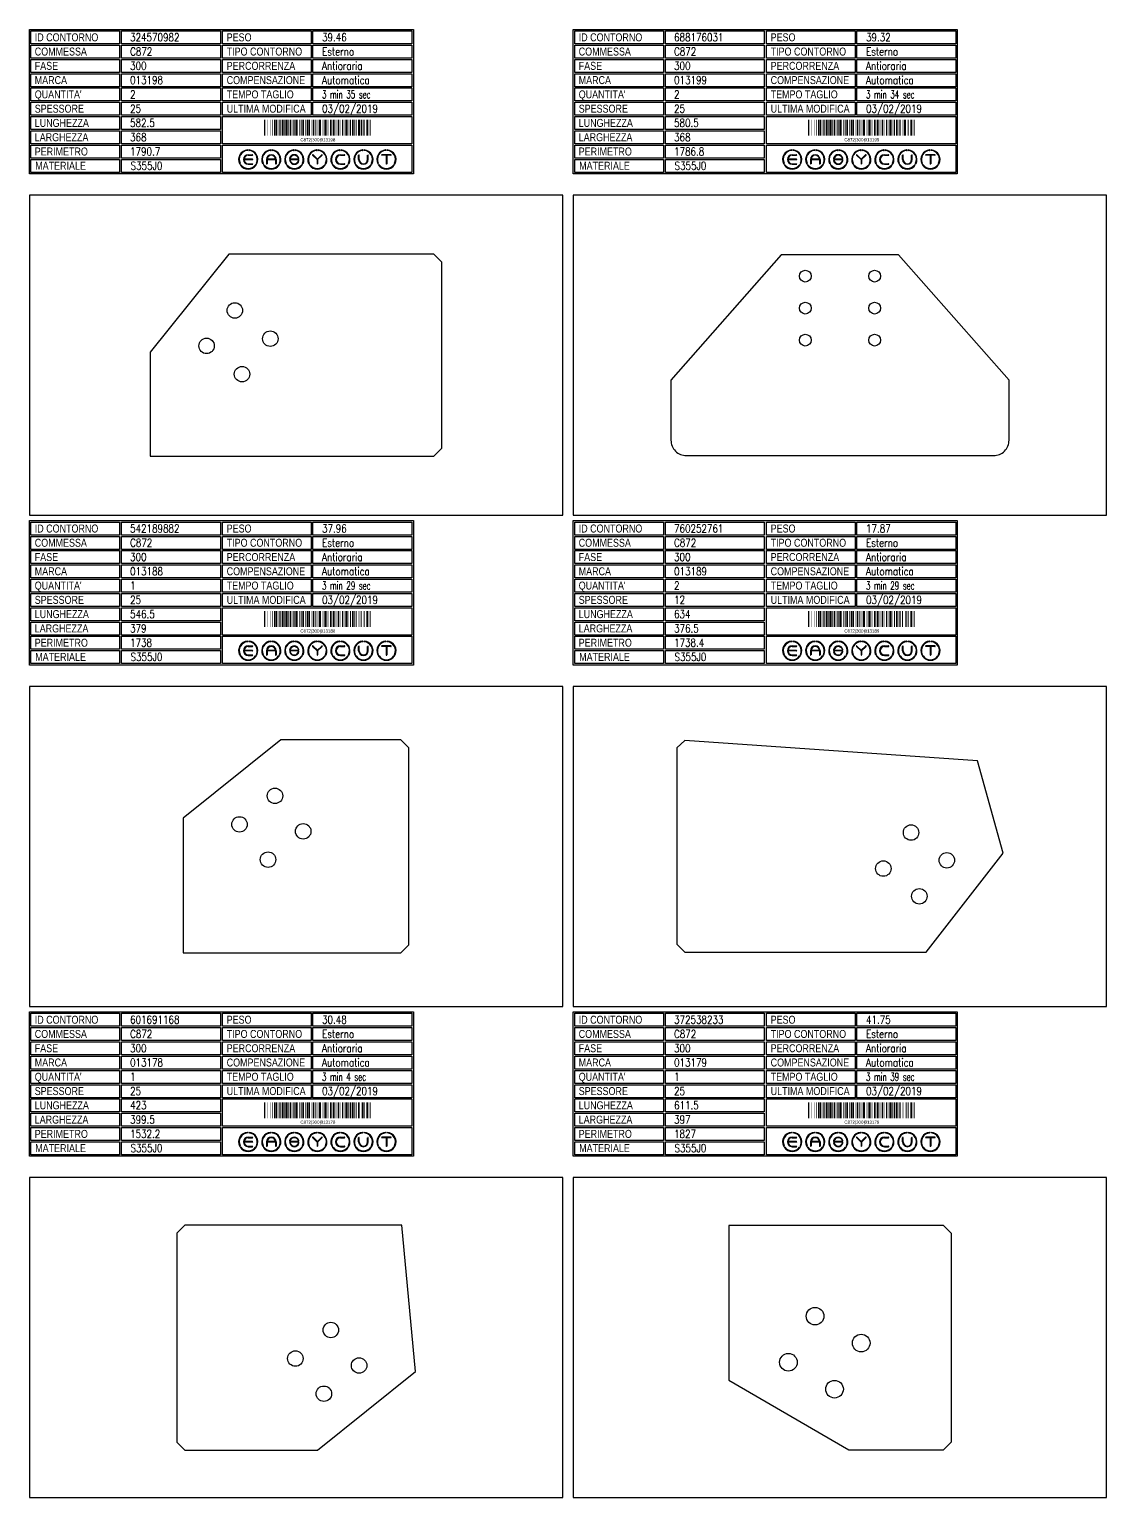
# Model space of a CAD drawing. Header units: millimetres. Extents: x 10000 to 53102, y 10000 to 35064.
# Drawn here: x 11020 to 13040, y 23412 to 26165 of the extents above; entities that cross this region are included whole.
import ezdxf
from ezdxf.enums import TextEntityAlignment as Align

# ---------------------------------------------------------------- set-up
doc = ezdxf.new("R2010")
doc.units = ezdxf.units.MM
doc.styles.add('EasyCutStyle', font='romans.shx', dxfattribs={"width": 0.8})
doc.styles.add('EasyCutStyle1', font='arial.ttf', dxfattribs={"width": 0.8})

# ---------------------------------------------------------------- blocks, each defined once
blk = doc.blocks.new('BlockShape01')
at = {"color": 253}
blk.add_lwpolyline([(0, 0), (720, 0), (720, -271), (0, -271)], close=True, dxfattribs=at)
at = {"color": 2}
for points in [[(3, -2.9), (169.3, -2.9), (169.3, -27.3), (3, -27.3)], [(3, -2.9), (169.3, -2.9), (169.3, -27.3), (3, -27.3)], [(361.9, -2.9), (528.3, -2.9), (528.3, -27.3), (361.9, -27.3)], [(3, -29.6), (169.3, -29.6), (169.3, -54), (3, -54)], [(361.9, -29.6), (528.3, -29.6), (528.3, -54), (361.9, -54)], [(3, -56.4), (169.3, -56.4), (169.3, -80.8), (3, -80.8)], [(361.9, -56.4), (528.3, -56.4), (528.3, -80.8), (361.9, -80.8)], [(3, -83.1), (169.3, -83.1), (169.3, -107.6), (3, -107.6)], [(3, -109.9), (169.3, -109.9), (169.3, -134.3), (3, -134.3)], [(361.9, -83.1), (528.3, -83.1), (528.3, -107.6), (361.9, -107.6)], [(361.9, -109.9), (528.3, -109.9), (528.3, -134.3), (361.9, -134.3)], [(3, -136.7), (169.3, -136.7), (169.3, -161.1), (3, -161.1)], [(361.9, -136.7), (528.3, -136.7), (528.3, -161.1), (361.9, -161.1)], [(3, -163.4), (169.3, -163.4), (169.3, -187.9), (3, -187.9)], [(3, -190.2), (169.3, -190.2), (169.3, -214.6), (3, -214.6)], [(3, -217), (169.3, -217), (169.3, -241.4), (3, -241.4)], [(3, -243.7), (169.3, -243.7), (169.3, -268.1), (3, -268.1)]]:
    blk.add_lwpolyline(points, close=True, dxfattribs=at)
at = {"color": 1}
for points in [[(172.7, -2.9), (358.1, -2.9), (358.1, -27.3), (172.7, -27.3)], [(531.6, -2.9), (717, -2.9), (717, -27.3), (531.6, -27.3)], [(172.7, -29.6), (358.1, -29.6), (358.1, -54), (172.7, -54)], [(531.6, -29.6), (717, -29.6), (717, -54), (531.6, -54)], [(172.7, -56.4), (358.1, -56.4), (358.1, -80.8), (172.7, -80.8)], [(531.6, -56.4), (717, -56.4), (717, -80.8), (531.6, -80.8)], [(172.7, -83.1), (358.1, -83.1), (358.1, -107.6), (172.7, -107.6)], [(172.7, -109.9), (358.1, -109.9), (358.1, -134.3), (172.7, -134.3)], [(531.6, -83.1), (717, -83.1), (717, -107.6), (531.6, -107.6)], [(531.6, -109.9), (717, -109.9), (717, -134.3), (531.6, -134.3)], [(172.7, -136.7), (358.1, -136.7), (358.1, -161.1), (172.7, -161.1)], [(531.6, -136.7), (717, -136.7), (717, -161.1), (531.6, -161.1)], [(172.7, -163.4), (358.1, -163.4), (358.1, -187.9), (172.7, -187.9)], [(361.9, -163.4), (717, -163.4), (717, -214.6), (361.9, -214.6)], [(172.7, -190.2), (358.1, -190.2), (358.1, -214.6), (172.7, -214.6)], [(172.7, -217), (358.1, -217), (358.1, -241.4), (172.7, -241.4)], [(361.9, -217), (717, -217), (717, -268.1), (361.9, -268.1)], [(172.7, -243.7), (358.1, -243.7), (358.1, -268.1), (172.7, -268.1)]]:
    blk.add_lwpolyline(points, close=True, dxfattribs=at)
at = {"color": 161, "style": 'EasyCutStyle1', "width": 0.8}
for s, p in [('ID CONTORNO', (10.1, -22.4)), ('PESO', (370, -22.4)), ('COMMESSA', (10.1, -49.1)), ('TIPO CONTORNO', (370, -49.1)), ('FASE', (10.1, -75.9)), ('PERCORRENZA', (370, -75.9)), ('MARCA', (10.1, -102.6)), ('COMPENSAZIONE', (370, -102.6)), ("QUANTITA'", (10.1, -129.4)), ('TEMPO TAGLIO', (370, -129.4)), ('SPESSORE', (10.1, -156.2)), ('ULTIMA MODIFICA', (370, -156.2)), ('LUNGHEZZA', (10.1, -182.9)), ('LARGHEZZA', (10.1, -209.7)), ('PERIMETRO', (10.1, -236.5)), ('MATERIALE', (11, -263.2))]:
    blk.add_text(s, height=15, dxfattribs=at).set_placement(p)
at = {"style": 'EasyCutStyle'}
for tag, p, width in [('IDSHAPE', (188.9, -22.4), 0.8), ('WEIGTHSHAPE', (548.8, -22.4), 0.8), ('ORDERSHAPE', (188.9, -49.1), 0.8), ('TYPESHAPE', (548.8, -49.1), 0.8), ('PHASESHAPE', (188.9, -75.9), 0.8), ('JOUSHAPE', (548.8, -75.9), 0.8), ('MKSHAPE', (188.9, -102.6), 0.8), ('COMPSHAPE', (548.8, -102.6), 0.8), ('QTASHAPE', (188.9, -129.4), 0.8), ('TIMECUTSHAPE', (548.8, -129.4), 0.65), ('TKSHAPE', (188.9, -156.2), 0.8), ('LASTMODIFYSHAPE', (548.8, -156.2), 0.8), ('LENGTHSHAPE', (188.9, -182.9), 0.8), ('HEIGHTSHAPE', (188.9, -209.7), 0.8), ('PERIMETERSHAPE', (188.9, -236.5), 0.8), ('MATSHAPE', (189.8, -263.2), 0.8)]:
    blk.add_attdef(tag, p, '', height=15, dxfattribs=dict(at, width=width))
blk = doc.blocks.new('Logo')
for color, points in [(140, [(-144.9, -7.2, -1), (-145.9, -7.6, -0.520567), (-131.2, 17.9, -1), (-131.1, 16.9, 0.520567)]), (256, [(-121.7, 0.5), (-137.5, 0.5, -0.394366), (-129.6, 7.9), (-121.7, 7.9, 1), (-121.7, 9), (-129.6, 9, 1), (-129.6, -9), (-121.7, -9, 1), (-121.7, -7.9), (-129.6, -7.9, -0.394366), (-137.5, -0.5), (-121.7, -0.5, 1)]), (140, [(-114.3, -7.2, 1), (-113.3, -7.6, 0.520567), (-128, 17.9, 0.916853), (-128.2, 16.9, 0.043377), (-128.1, 16.9, -0.520567)]), (140, [(-101.7, -7.2, -1), (-102.7, -7.6, -0.520567), (-88, 17.9, -1), (-87.9, 16.9, 0.520567)]), (140, [(-71.1, -7.2, 1), (-70.1, -7.6, 0.520567), (-84.8, 17.9, 1), (-84.9, 16.9, -0.520567)]), (140, [(-58.5, -7.2, -1), (-59.5, -7.6, -0.520567), (-44.8, 17.9, -1), (-44.7, 16.9, 0.520567)]), (256, [(-36.6, -0.5, -0.486114), (-35.5, -1.9, -0.776377), (-50.9, -2, 1), (-51.9, -2.3, 0.776377), (-34.5, -2.1, 0.486114), (-36.6, 0.5), (-49.8, 0.5, -0.486114), (-50.9, 1.9, -0.776377), (-35.5, 2, 1), (-34.5, 2.3, 0.776377), (-51.9, 2.1, 0.486114), (-49.8, -0.5)]), (140, [(-27.9, -7.2, 1), (-26.9, -7.6, 0.520567), (-41.6, 17.9, 1), (-41.7, 16.9, -0.520567)]), (140, [(-15.3, -7.2, -1), (-16.3, -7.6, -0.520567), (-1.6, 17.9, -1), (-1.5, 16.9, 0.520567)]), (256, [(0, 0.8), (-8.1, 8.8, 1), (-8.8, 8.1), (-0.5, -0.2), (-0.5, -7.9, 1), (0.5, -7.9), (0.5, -0.2), (8.8, 8.1, 1), (8.1, 8.8)]), (140, [(15.3, -7.2, 1), (16.3, -7.6, 0.520567), (1.6, 17.9, 1), (1.5, 16.9, -0.520567)]), (140, [(27.9, -7.2, -1), (26.9, -7.6, -0.520567), (41.6, 17.9, -1), (41.7, 16.9, 0.520567)]), (256, [(43.2, -9), (51.1, -9, 1), (51.1, -7.9), (43.2, -7.9, -1), (43.2, 7.9), (51.1, 7.9, 1), (51.1, 9), (43.2, 9, 1)]), (140, [(58.5, -7.2, 1), (59.5, -7.6, 0.520567), (44.8, 17.9, 1), (44.7, 16.9, -0.520567)]), (140, [(71.1, -7.2, -1), (70.1, -7.6, -0.520567), (84.8, 17.9, -1), (84.9, 16.9, 0.520567)]), (256, [(78.5, 0), (78.5, 7.9, 1), (77.4, 7.9), (77.4, 0, 1), (95.4, 0), (95.4, 7.9, 1), (94.3, 7.9), (94.3, 0, -1)]), (140, [(101.7, -7.2, 1), (102.7, -7.6, 0.520567), (88, 17.9, 1), (87.9, 16.9, -0.520567)]), (140, [(114.3, -7.2, -1), (113.3, -7.6, -0.520567), (128, 17.9, -1), (128.1, 16.9, 0.520567)]), (256, [(121.1, 9, 1), (121.1, 7.9), (129.1, 7.9), (129.1, -7.9, 1), (130.1, -7.9), (130.1, 7.9), (138.1, 7.9, 1), (138.1, 9)]), (140, [(144.9, -7.2, 1), (145.9, -7.6, 0.520567), (131.2, 17.9, 1), (131.1, 16.9, -0.520567)]), (140, [(-114.9, -10.3, 1), (-115.7, -9.7, -0.520567), (-143.5, -9.7, 1), (-144.3, -10.3, 0.520567)]), (140, [(-71.7, -10.3, 1), (-72.5, -9.7, -0.520567), (-100.3, -9.7, 1), (-101.1, -10.3, 0.520567)]), (140, [(-28.5, -10.3, 1), (-29.3, -9.7, -0.520567), (-57.1, -9.7, 1), (-57.9, -10.3, 0.520567)]), (140, [(14.7, -10.3, 1), (13.9, -9.7, -0.520567), (-13.9, -9.7, 1), (-14.7, -10.3, 0.520567)]), (140, [(57.9, -10.3, 1), (57.1, -9.7, -0.520567), (29.3, -9.7, 1), (28.5, -10.3, 0.520567)]), (140, [(101.1, -10.3, 1), (100.3, -9.7, -0.520567), (72.5, -9.7, 1), (71.7, -10.3, 0.520567)]), (140, [(144.3, -10.3, 1), (143.5, -9.7, -0.520567), (115.7, -9.7, 1), (114.9, -10.3, 0.520567)])]:
    blk.add_hatch(color=color).paths.add_polyline_path(points)
h = blk.add_hatch(color=256)
h.paths.add_polyline_path([(-78.5, -0.5), (-78.5, -7.9, 1), (-77.4, -7.9), (-77.4, 0, 1), (-95.4, 0), (-95.4, -7.9, 1), (-94.3, -7.9), (-94.3, -0.5)])
h.paths.add_polyline_path([(-94.3, 0.5, -0.933992), (-78.5, 0.5)], flags=16)
for p, q in [((-121.7, 0.5), (-137.5, 0.5)), ((-129.6, 9), (-121.7, 9)), ((-129.6, 7.9), (-121.7, 7.9)), ((-95.4, 0), (-95.4, -7.9)), ((-78.5, 0.5), (-94.3, 0.5)), ((-77.4, 0), (-77.4, -7.9)), ((-36.6, 0.5), (-49.8, 0.5)), ((-0.5, -0.2), (-8.8, 8.1)), ((0, 0.8), (-8.1, 8.8)), ((0, 0.8), (8.1, 8.8)), ((0.5, -0.2), (8.8, 8.1)), ((43.2, 9), (51.1, 9)), ((43.2, 7.9), (51.1, 7.9)), ((77.4, 0), (77.4, 7.9)), ((78.5, 0), (78.5, 7.9)), ((94.3, 0), (94.3, 7.9)), ((95.4, 0), (95.4, 7.9)), ((138.1, 9), (121.1, 9)), ((129.1, 7.9), (121.1, 7.9)), ((129.1, 7.9), (129.1, -7.9)), ((130.1, 7.9), (130.1, -7.9)), ((138.1, 7.9), (130.1, 7.9)), ((-121.7, -0.5), (-137.5, -0.5)), ((-129.6, -7.9), (-121.7, -7.9)), ((-129.6, -9), (-121.7, -9)), ((-94.3, -0.5), (-94.3, -7.9)), ((-78.5, -0.5), (-94.3, -0.5)), ((-78.5, -0.5), (-78.5, -7.9)), ((-36.6, -0.5), (-49.8, -0.5)), ((-0.5, -0.2), (-0.5, -7.9)), ((0.5, -0.2), (0.5, -7.9)), ((43.2, -7.9), (51.1, -7.9)), ((43.2, -9), (51.1, -9))]:
    blk.add_line(p, q)
at = {"color": 140}
for centre, radius, start, end in [((-129.6, 0), 18, 95, 205), ((-129.6, 0), 16.9, 95, 205), ((-131.1, 17.4), 0.54, 275, 95), ((-128.1, 17.4), 0.54, 85, 265), ((-129.6, 0), 16.9, 335, 85), ((-129.6, 0), 18, 335, 85), ((-86.4, 0), 18, 95, 205), ((-86.4, 0), 16.9, 95, 205), ((-87.9, 17.4), 0.54, 275, 95), ((-84.9, 17.4), 0.54, 85, 265), ((-86.4, 0), 16.9, 335, 85), ((-86.4, 0), 18, 335, 85), ((-43.2, 0), 18, 95, 205), ((-43.2, 0), 16.9, 95, 205), ((-44.7, 17.4), 0.54, 275, 95), ((-41.7, 17.4), 0.54, 85, 265), ((-43.2, 0), 16.9, 335, 85), ((-43.2, 0), 18, 335, 85), ((0, 0), 18, 95, 205), ((0, 0), 16.9, 95, 205), ((-1.5, 17.4), 0.54, 275, 95), ((1.5, 17.4), 0.54, 85, 265), ((0, 0), 16.9, 335, 85), ((0, 0), 18, 335, 85), ((43.2, 0), 18, 95, 205), ((43.2, 0), 16.9, 95, 205), ((41.7, 17.4), 0.54, 275, 95), ((44.7, 17.4), 0.54, 85, 265), ((43.2, 0), 16.9, 335, 85), ((43.2, 0), 18, 335, 85), ((86.4, 0), 18, 95, 205), ((86.4, 0), 16.9, 95, 205), ((84.9, 17.4), 0.54, 275, 95), ((87.9, 17.4), 0.54, 85, 265), ((86.4, 0), 16.9, 335, 85), ((86.4, 0), 18, 335, 85), ((129.6, 0), 18, 95, 205), ((129.6, 0), 16.9, 95, 205), ((128.1, 17.4), 0.54, 275, 95), ((131.1, 17.4), 0.54, 85, 265), ((129.6, 0), 16.9, 335, 85), ((129.6, 0), 18, 335, 85), ((-145.4, -7.4), 0.54, 205, 25), ((-143.9, -10), 0.54, 35, 215), ((-129.6, 0), 18, 215, 325), ((-129.6, 0), 16.9, 215, 325), ((-115.3, -10), 0.54, 325, 145), ((-113.8, -7.4), 0.54, 155, 335), ((-102.2, -7.4), 0.54, 205, 25), ((-100.7, -10), 0.54, 35, 215), ((-86.4, 0), 18, 215, 325), ((-86.4, 0), 16.9, 215, 325), ((-72.1, -10), 0.54, 325, 145), ((-70.6, -7.4), 0.54, 155, 335), ((-59, -7.4), 0.54, 205, 25), ((-57.5, -10), 0.54, 35, 215), ((-43.2, 0), 18, 215, 325), ((-43.2, 0), 16.9, 215, 325), ((-28.9, -10), 0.54, 325, 145), ((-27.4, -7.4), 0.54, 155, 335), ((-15.8, -7.4), 0.54, 205, 25), ((-14.3, -10), 0.54, 35, 215), ((0, 0), 18, 215, 325), ((0, 0), 16.9, 215, 325), ((14.3, -10), 0.54, 325, 145), ((15.8, -7.4), 0.54, 155, 335), ((27.4, -7.4), 0.54, 205, 25), ((28.9, -10), 0.54, 35, 215), ((43.2, 0), 18, 215, 325), ((43.2, 0), 16.9, 215, 325), ((57.5, -10), 0.54, 325, 145), ((59, -7.4), 0.54, 155, 335), ((70.6, -7.4), 0.54, 205, 25), ((72.1, -10), 0.54, 35, 215), ((86.4, 0), 18, 215, 325), ((86.4, 0), 16.9, 215, 325), ((100.7, -10), 0.54, 325, 145), ((102.2, -7.4), 0.54, 155, 335), ((113.8, -7.4), 0.54, 205, 25), ((115.3, -10), 0.54, 35, 215), ((129.6, 0), 18, 215, 325), ((129.6, 0), 16.9, 215, 325), ((143.9, -10), 0.54, 325, 145), ((145.4, -7.4), 0.54, 155, 335)]:
    blk.add_arc(centre, radius, start, end, dxfattribs=at)
for centre, radius, start, end in [((-129.6, 0), 9, 90, 270), ((-129.6, 0), 7.92, 90, 176.0904), ((-121.7, 8.5), 0.54, 270, 90), ((-121.7, 0), 0.54, 270, 90), ((-86.4, 0), 9, 0, 180), ((-86.4, 0), 7.92, 3.9096, 176.0904), ((-49.8, 1.6), 2.16, 166.2998, 270), ((-43.2, 0), 9, 15, 166.2998), ((-43.2, 0), 7.92, 15, 166.2998), ((-49.8, 1.6), 1.08, 166.2998, 270), ((-36.6, -1.6), 2.16, 346.2998, 90), ((-35, 2.2), 0.54, 195, 15), ((-8.5, 8.5), 0.54, 45, 225), ((8.5, 8.5), 0.54, 315, 135), ((43.2, 0), 9, 90, 270), ((43.2, 0), 7.92, 90, 270), ((51.1, 8.5), 0.54, 270, 90), ((77.9, 7.9), 0.54, 0, 180), ((86.4, 0), 9, 180, 0), ((86.4, 0), 7.92, 180, 0), ((94.9, 7.9), 0.54, 0, 180), ((121.1, 8.5), 0.54, 90, 270), ((138.1, 8.5), 0.54, 270, 90), ((-129.6, 0), 7.92, 183.9096, 270), ((-121.7, -8.5), 0.54, 270, 90), ((-94.9, -7.9), 0.54, 180, 0), ((-77.9, -7.9), 0.54, 180, 0), ((-51.4, -2.2), 0.54, 15, 195), ((-43.2, 0), 9, 195, 346.2998), ((-43.2, 0), 7.92, 195, 346.2998), ((-36.6, -1.6), 1.08, 346.2998, 90), ((0, -7.9), 0.54, 180, 0), ((51.1, -8.5), 0.54, 270, 90), ((129.6, -7.9), 0.54, 180, 0)]:
    blk.add_arc(centre, radius, start, end)
blk = doc.blocks.new('601691168_128', base_point=(251.5, -320.25))
at = {"linetype": 'Continuous'}
for points, const_width in [([(252.5, -320.25), (252.5, -290.25)], 2), ([(255, -320.25), (255, -290.25)], 1), ([(258, -320.25), (258, -290.25)], 1), ([(263, -320.25), (263, -290.25)], 1), ([(267, -320.25), (267, -290.25)], 1), ([(271.5, -320.25), (271.5, -290.25)], 2), ([(275, -320.25), (275, -290.25)], 3), ([(278, -320.25), (278, -290.25)], 1), ([(281.5, -320.25), (281.5, -290.25)], 2), ([(286, -320.25), (286, -290.25)], 3), ([(289.5, -320.25), (289.5, -290.25)], 2), ([(293, -320.25), (293, -290.25)], 3), ([(296.5, -320.25), (296.5, -290.25)], 2), ([(301, -320.25), (301, -290.25)], 3), ([(305, -320.25), (305, -290.25)], 1), ([(307, -320.25), (307, -290.25)], 1), ([(309, -320.25), (309, -290.25)], 1), ([(312.5, -320.25), (312.5, -290.25)], 4), ([(318.5, -320.25), (318.5, -290.25)], 2), ([(322, -320.25), (322, -290.25)], 1), ([(325, -320.25), (325, -290.25)], 3), ([(329, -320.25), (329, -290.25)], 1), ([(333, -320.25), (333, -290.25)], 3), ([(336.5, -320.25), (336.5, -290.25)], 2), ([(340, -320.25), (340, -290.25)], 1), ([(344, -320.25), (344, -290.25)], 3), ([(347.5, -320.25), (347.5, -290.25)], 2), ([(351, -320.25), (351, -290.25)], 1), ([(353, -320.25), (353, -290.25)], 1), ([(356.5, -320.25), (356.5, -290.25)], 4), ([(362, -320.25), (362, -290.25)], 1), ([(366, -320.25), (366, -290.25)], 3), ([(369.5, -320.25), (369.5, -290.25)], 2), ([(373, -320.25), (373, -290.25)], 1), ([(377, -320.25), (377, -290.25)], 3), ([(381.5, -320.25), (381.5, -290.25)], 2), ([(384.5, -320.25), (384.5, -290.25)], 2), ([(388, -320.25), (388, -290.25)], 1), ([(391, -320.25), (391, -290.25)], 3), ([(395, -320.25), (395, -290.25)], 1), ([(399, -320.25), (399, -290.25)], 3), ([(403.5, -320.25), (403.5, -290.25)], 2), ([(407, -320.25), (407, -290.25)], 3), ([(410.5, -320.25), (410.5, -290.25)], 2), ([(414, -320.25), (414, -290.25)], 3), ([(418, -320.25), (418, -290.25)], 3), ([(421, -320.25), (421, -290.25)], 1), ([(424.5, -320.25), (424.5, -290.25)], 2), ([(428.5, -320.25), (428.5, -290.25)], 2), ([(431, -320.25), (431, -290.25)], 1), ([(436, -320.25), (436, -290.25)], 3), ([(439.5, -320.25), (439.5, -290.25)], 2), ([(445, -320.25), (445, -290.25)], 3), ([(448, -320.25), (448, -290.25)], 1), ([(450.5, -320.25), (450.5, -290.25)], 2)]:
    blk.add_lwpolyline(points, dxfattribs=dict(at, const_width=const_width))
blk.add_text('C872|300|013178', height=6).set_placement((352.5, -330.75), align=Align.CENTER)
blk = doc.blocks.new('372538233_128', base_point=(345.75, -321.5))
at = {"linetype": 'Continuous'}
for points, const_width in [([(346.75, -321.5), (346.75, -291.5)], 2), ([(349.25, -321.5), (349.25, -291.5)], 1), ([(352.25, -321.5), (352.25, -291.5)], 1), ([(357.25, -321.5), (357.25, -291.5)], 1), ([(361.25, -321.5), (361.25, -291.5)], 1), ([(365.75, -321.5), (365.75, -291.5)], 2), ([(369.25, -321.5), (369.25, -291.5)], 3), ([(372.25, -321.5), (372.25, -291.5)], 1), ([(375.75, -321.5), (375.75, -291.5)], 2), ([(380.25, -321.5), (380.25, -291.5)], 3), ([(383.75, -321.5), (383.75, -291.5)], 2), ([(387.25, -321.5), (387.25, -291.5)], 3), ([(390.75, -321.5), (390.75, -291.5)], 2), ([(395.25, -321.5), (395.25, -291.5)], 3), ([(399.25, -321.5), (399.25, -291.5)], 1), ([(401.25, -321.5), (401.25, -291.5)], 1), ([(403.25, -321.5), (403.25, -291.5)], 1), ([(406.75, -321.5), (406.75, -291.5)], 4), ([(412.75, -321.5), (412.75, -291.5)], 2), ([(416.25, -321.5), (416.25, -291.5)], 1), ([(419.25, -321.5), (419.25, -291.5)], 3), ([(423.25, -321.5), (423.25, -291.5)], 1), ([(427.25, -321.5), (427.25, -291.5)], 3), ([(430.75, -321.5), (430.75, -291.5)], 2), ([(434.25, -321.5), (434.25, -291.5)], 1), ([(438.25, -321.5), (438.25, -291.5)], 3), ([(441.75, -321.5), (441.75, -291.5)], 2), ([(445.25, -321.5), (445.25, -291.5)], 1), ([(447.25, -321.5), (447.25, -291.5)], 1), ([(450.75, -321.5), (450.75, -291.5)], 4), ([(456.25, -321.5), (456.25, -291.5)], 1), ([(460.25, -321.5), (460.25, -291.5)], 3), ([(463.75, -321.5), (463.75, -291.5)], 2), ([(467.25, -321.5), (467.25, -291.5)], 1), ([(471.25, -321.5), (471.25, -291.5)], 3), ([(475.75, -321.5), (475.75, -291.5)], 2), ([(478.75, -321.5), (478.75, -291.5)], 2), ([(482.25, -321.5), (482.25, -291.5)], 1), ([(485.25, -321.5), (485.25, -291.5)], 3), ([(489.25, -321.5), (489.25, -291.5)], 1), ([(493.25, -321.5), (493.25, -291.5)], 3), ([(497.75, -321.5), (497.75, -291.5)], 2), ([(501.25, -321.5), (501.25, -291.5)], 3), ([(504.75, -321.5), (504.75, -291.5)], 2), ([(508.25, -321.5), (508.25, -291.5)], 3), ([(512.25, -321.5), (512.25, -291.5)], 3), ([(516.25, -321.5), (516.25, -291.5)], 1), ([(518.75, -321.5), (518.75, -291.5)], 2), ([(522.25, -321.5), (522.25, -291.5)], 1), ([(524.25, -321.5), (524.25, -291.5)], 1), ([(529.75, -321.5), (529.75, -291.5)], 2), ([(533.75, -321.5), (533.75, -291.5)], 2), ([(539.25, -321.5), (539.25, -291.5)], 3), ([(542.25, -321.5), (542.25, -291.5)], 1), ([(544.75, -321.5), (544.75, -291.5)], 2)]:
    blk.add_lwpolyline(points, dxfattribs=dict(at, const_width=const_width))
blk.add_text('C872|300|013179', height=6).set_placement((446.75, -332), align=Align.CENTER)
blk = doc.blocks.new('542189882_128', base_point=(313.25, -330.5))
at = {"linetype": 'Continuous'}
for points, const_width in [([(314.25, -330.5), (314.25, -300.5)], 2), ([(316.75, -330.5), (316.75, -300.5)], 1), ([(319.75, -330.5), (319.75, -300.5)], 1), ([(324.75, -330.5), (324.75, -300.5)], 1), ([(328.75, -330.5), (328.75, -300.5)], 1), ([(333.25, -330.5), (333.25, -300.5)], 2), ([(336.75, -330.5), (336.75, -300.5)], 3), ([(339.75, -330.5), (339.75, -300.5)], 1), ([(343.25, -330.5), (343.25, -300.5)], 2), ([(347.75, -330.5), (347.75, -300.5)], 3), ([(351.25, -330.5), (351.25, -300.5)], 2), ([(354.75, -330.5), (354.75, -300.5)], 3), ([(358.25, -330.5), (358.25, -300.5)], 2), ([(362.75, -330.5), (362.75, -300.5)], 3), ([(366.75, -330.5), (366.75, -300.5)], 1), ([(368.75, -330.5), (368.75, -300.5)], 1), ([(370.75, -330.5), (370.75, -300.5)], 1), ([(374.25, -330.5), (374.25, -300.5)], 4), ([(380.25, -330.5), (380.25, -300.5)], 2), ([(383.75, -330.5), (383.75, -300.5)], 1), ([(386.75, -330.5), (386.75, -300.5)], 3), ([(390.75, -330.5), (390.75, -300.5)], 1), ([(394.75, -330.5), (394.75, -300.5)], 3), ([(398.25, -330.5), (398.25, -300.5)], 2), ([(401.75, -330.5), (401.75, -300.5)], 1), ([(405.75, -330.5), (405.75, -300.5)], 3), ([(409.25, -330.5), (409.25, -300.5)], 2), ([(412.75, -330.5), (412.75, -300.5)], 1), ([(414.75, -330.5), (414.75, -300.5)], 1), ([(418.25, -330.5), (418.25, -300.5)], 4), ([(423.75, -330.5), (423.75, -300.5)], 1), ([(427.75, -330.5), (427.75, -300.5)], 3), ([(431.25, -330.5), (431.25, -300.5)], 2), ([(434.75, -330.5), (434.75, -300.5)], 1), ([(438.75, -330.5), (438.75, -300.5)], 3), ([(443.25, -330.5), (443.25, -300.5)], 2), ([(446.25, -330.5), (446.25, -300.5)], 2), ([(449.75, -330.5), (449.75, -300.5)], 1), ([(452.75, -330.5), (452.75, -300.5)], 3), ([(456.75, -330.5), (456.75, -300.5)], 1), ([(460.75, -330.5), (460.75, -300.5)], 3), ([(465.25, -330.5), (465.25, -300.5)], 2), ([(468.75, -330.5), (468.75, -300.5)], 3), ([(471.75, -330.5), (471.75, -300.5)], 1), ([(475.25, -330.5), (475.25, -300.5)], 2), ([(479.75, -330.5), (479.75, -300.5)], 3), ([(482.75, -330.5), (482.75, -300.5)], 1), ([(486.25, -330.5), (486.25, -300.5)], 2), ([(489.75, -330.5), (489.75, -300.5)], 1), ([(491.75, -330.5), (491.75, -300.5)], 1), ([(495.25, -330.5), (495.25, -300.5)], 2), ([(501.25, -330.5), (501.25, -300.5)], 2), ([(506.75, -330.5), (506.75, -300.5)], 3), ([(509.75, -330.5), (509.75, -300.5)], 1), ([(512.25, -330.5), (512.25, -300.5)], 2)]:
    blk.add_lwpolyline(points, dxfattribs=dict(at, const_width=const_width))
blk.add_text('C872|300|013188', height=6).set_placement((414.25, -341), align=Align.CENTER)
blk = doc.blocks.new('760252761_128', base_point=(357, -331.8))
at = {"linetype": 'Continuous'}
for points, const_width in [([(358, -331.8), (358, -301.8)], 2), ([(360.5, -331.8), (360.5, -301.8)], 1), ([(363.5, -331.8), (363.5, -301.8)], 1), ([(368.5, -331.8), (368.5, -301.8)], 1), ([(372.5, -331.8), (372.5, -301.8)], 1), ([(377, -331.8), (377, -301.8)], 2), ([(380.5, -331.8), (380.5, -301.8)], 3), ([(383.5, -331.8), (383.5, -301.8)], 1), ([(387, -331.8), (387, -301.8)], 2), ([(391.5, -331.8), (391.5, -301.8)], 3), ([(395, -331.8), (395, -301.8)], 2), ([(398.5, -331.8), (398.5, -301.8)], 3), ([(402, -331.8), (402, -301.8)], 2), ([(406.5, -331.8), (406.5, -301.8)], 3), ([(410.5, -331.8), (410.5, -301.8)], 1), ([(412.5, -331.8), (412.5, -301.8)], 1), ([(414.5, -331.8), (414.5, -301.8)], 1), ([(418, -331.8), (418, -301.8)], 4), ([(424, -331.8), (424, -301.8)], 2), ([(427.5, -331.8), (427.5, -301.8)], 1), ([(430.5, -331.8), (430.5, -301.8)], 3), ([(434.5, -331.8), (434.5, -301.8)], 1), ([(438.5, -331.8), (438.5, -301.8)], 3), ([(442, -331.8), (442, -301.8)], 2), ([(445.5, -331.8), (445.5, -301.8)], 1), ([(449.5, -331.8), (449.5, -301.8)], 3), ([(453, -331.8), (453, -301.8)], 2), ([(456.5, -331.8), (456.5, -301.8)], 1), ([(458.5, -331.8), (458.5, -301.8)], 1), ([(462, -331.8), (462, -301.8)], 4), ([(467.5, -331.8), (467.5, -301.8)], 1), ([(471.5, -331.8), (471.5, -301.8)], 3), ([(475, -331.8), (475, -301.8)], 2), ([(478.5, -331.8), (478.5, -301.8)], 1), ([(482.5, -331.8), (482.5, -301.8)], 3), ([(487, -331.8), (487, -301.8)], 2), ([(490, -331.8), (490, -301.8)], 2), ([(493.5, -331.8), (493.5, -301.8)], 1), ([(496.5, -331.8), (496.5, -301.8)], 3), ([(500.5, -331.8), (500.5, -301.8)], 1), ([(504.5, -331.8), (504.5, -301.8)], 3), ([(509, -331.8), (509, -301.8)], 2), ([(512.5, -331.8), (512.5, -301.8)], 3), ([(515.5, -331.8), (515.5, -301.8)], 1), ([(519, -331.8), (519, -301.8)], 2), ([(523.5, -331.8), (523.5, -301.8)], 3), ([(527.5, -331.8), (527.5, -301.8)], 1), ([(530, -331.8), (530, -301.8)], 2), ([(534, -331.8), (534, -301.8)], 2), ([(539.5, -331.8), (539.5, -301.8)], 1), ([(541.5, -331.8), (541.5, -301.8)], 1), ([(545, -331.8), (545, -301.8)], 2), ([(550.5, -331.8), (550.5, -301.8)], 3), ([(553.5, -331.8), (553.5, -301.8)], 1), ([(556, -331.8), (556, -301.8)], 2)]:
    blk.add_lwpolyline(points, dxfattribs=dict(at, const_width=const_width))
blk.add_text('C872|300|013189', height=6).set_placement((458, -342.3), align=Align.CENTER)
blk = doc.blocks.new('324570982_128', base_point=(331.25, -336))
at = {"linetype": 'Continuous'}
for points, const_width in [([(332.25, -336), (332.25, -306)], 2), ([(334.75, -336), (334.75, -306)], 1), ([(337.75, -336), (337.75, -306)], 1), ([(342.75, -336), (342.75, -306)], 1), ([(346.75, -336), (346.75, -306)], 1), ([(351.25, -336), (351.25, -306)], 2), ([(354.75, -336), (354.75, -306)], 3), ([(357.75, -336), (357.75, -306)], 1), ([(361.25, -336), (361.25, -306)], 2), ([(365.75, -336), (365.75, -306)], 3), ([(369.25, -336), (369.25, -306)], 2), ([(372.75, -336), (372.75, -306)], 3), ([(376.25, -336), (376.25, -306)], 2), ([(380.75, -336), (380.75, -306)], 3), ([(384.75, -336), (384.75, -306)], 1), ([(386.75, -336), (386.75, -306)], 1), ([(388.75, -336), (388.75, -306)], 1), ([(392.25, -336), (392.25, -306)], 4), ([(398.25, -336), (398.25, -306)], 2), ([(401.75, -336), (401.75, -306)], 1), ([(404.75, -336), (404.75, -306)], 3), ([(408.75, -336), (408.75, -306)], 1), ([(412.75, -336), (412.75, -306)], 3), ([(416.25, -336), (416.25, -306)], 2), ([(419.75, -336), (419.75, -306)], 1), ([(423.75, -336), (423.75, -306)], 3), ([(427.25, -336), (427.25, -306)], 2), ([(430.75, -336), (430.75, -306)], 1), ([(432.75, -336), (432.75, -306)], 1), ([(436.25, -336), (436.25, -306)], 4), ([(441.75, -336), (441.75, -306)], 1), ([(445.75, -336), (445.75, -306)], 3), ([(449.25, -336), (449.25, -306)], 2), ([(452.75, -336), (452.75, -306)], 1), ([(456.75, -336), (456.75, -306)], 3), ([(461.25, -336), (461.25, -306)], 2), ([(464.25, -336), (464.25, -306)], 2), ([(467.75, -336), (467.75, -306)], 1), ([(470.75, -336), (470.75, -306)], 3), ([(474.75, -336), (474.75, -306)], 1), ([(478.75, -336), (478.75, -306)], 3), ([(483.25, -336), (483.25, -306)], 2), ([(486.75, -336), (486.75, -306)], 3), ([(490.75, -336), (490.75, -306)], 1), ([(493.25, -336), (493.25, -306)], 2), ([(497.75, -336), (497.75, -306)], 3), ([(500.75, -336), (500.75, -306)], 1), ([(504.25, -336), (504.25, -306)], 2), ([(509.25, -336), (509.25, -306)], 4), ([(513.75, -336), (513.75, -306)], 3), ([(516.75, -336), (516.75, -306)], 1), ([(519.25, -336), (519.25, -306)], 2), ([(524.75, -336), (524.75, -306)], 3), ([(527.75, -336), (527.75, -306)], 1), ([(530.25, -336), (530.25, -306)], 2)]:
    blk.add_lwpolyline(points, dxfattribs=dict(at, const_width=const_width))
blk.add_text('C872|300|013198', height=6).set_placement((432.25, -346.5), align=Align.CENTER)
blk = doc.blocks.new('688176031_128', base_point=(330.25, -336))
at = {"linetype": 'Continuous'}
for points, const_width in [([(331.25, -336), (331.25, -306)], 2), ([(333.75, -336), (333.75, -306)], 1), ([(336.75, -336), (336.75, -306)], 1), ([(341.75, -336), (341.75, -306)], 1), ([(345.75, -336), (345.75, -306)], 1), ([(350.25, -336), (350.25, -306)], 2), ([(353.75, -336), (353.75, -306)], 3), ([(356.75, -336), (356.75, -306)], 1), ([(360.25, -336), (360.25, -306)], 2), ([(364.75, -336), (364.75, -306)], 3), ([(368.25, -336), (368.25, -306)], 2), ([(371.75, -336), (371.75, -306)], 3), ([(375.25, -336), (375.25, -306)], 2), ([(379.75, -336), (379.75, -306)], 3), ([(383.75, -336), (383.75, -306)], 1), ([(385.75, -336), (385.75, -306)], 1), ([(387.75, -336), (387.75, -306)], 1), ([(391.25, -336), (391.25, -306)], 4), ([(397.25, -336), (397.25, -306)], 2), ([(400.75, -336), (400.75, -306)], 1), ([(403.75, -336), (403.75, -306)], 3), ([(407.75, -336), (407.75, -306)], 1), ([(411.75, -336), (411.75, -306)], 3), ([(415.25, -336), (415.25, -306)], 2), ([(418.75, -336), (418.75, -306)], 1), ([(422.75, -336), (422.75, -306)], 3), ([(426.25, -336), (426.25, -306)], 2), ([(429.75, -336), (429.75, -306)], 1), ([(431.75, -336), (431.75, -306)], 1), ([(435.25, -336), (435.25, -306)], 4), ([(440.75, -336), (440.75, -306)], 1), ([(444.75, -336), (444.75, -306)], 3), ([(448.25, -336), (448.25, -306)], 2), ([(451.75, -336), (451.75, -306)], 1), ([(455.75, -336), (455.75, -306)], 3), ([(460.25, -336), (460.25, -306)], 2), ([(463.25, -336), (463.25, -306)], 2), ([(466.75, -336), (466.75, -306)], 1), ([(469.75, -336), (469.75, -306)], 3), ([(473.75, -336), (473.75, -306)], 1), ([(477.75, -336), (477.75, -306)], 3), ([(482.25, -336), (482.25, -306)], 2), ([(485.75, -336), (485.75, -306)], 3), ([(489.75, -336), (489.75, -306)], 1), ([(492.25, -336), (492.25, -306)], 2), ([(496.75, -336), (496.75, -306)], 3), ([(500.75, -336), (500.75, -306)], 1), ([(503.25, -336), (503.25, -306)], 2), ([(506.75, -336), (506.75, -306)], 1), ([(508.75, -336), (508.75, -306)], 1), ([(512.25, -336), (512.25, -306)], 4), ([(518.25, -336), (518.25, -306)], 2), ([(523.75, -336), (523.75, -306)], 3), ([(526.75, -336), (526.75, -306)], 1), ([(529.25, -336), (529.25, -306)], 2)]:
    blk.add_lwpolyline(points, dxfattribs=dict(at, const_width=const_width))
blk.add_text('C872|300|013199', height=6).set_placement((431.25, -346.5), align=Align.CENTER)

msp = doc.modelspace()

# ---------------------------------------------------------------- linework, layer by layer
for p, q in [((12020, 25854), (11020, 25854)), ((11020, 25854), (11020, 25254)), ((12020, 25254), (12020, 25854)), ((13040, 25854), (12040, 25854)), ((12040, 25854), (12040, 25254)), ((13040, 25254), (13040, 25854)), ((11020, 25254), (12020, 25254)), ((12040, 25254), (13040, 25254)), ((12020, 24933), (11020, 24933)), ((11020, 24933), (11020, 24333)), ((12020, 24333), (12020, 24933)), ((13040, 24933), (12040, 24933)), ((12040, 24933), (12040, 24333)), ((13040, 24333), (13040, 24933)), ((11020, 24333), (12020, 24333)), ((12040, 24333), (13040, 24333)), ((12020, 24012), (11020, 24012)), ((11020, 24012), (11020, 23412)), ((12020, 23412), (12020, 24012)), ((13040, 24012), (12040, 24012)), ((12040, 24012), (12040, 23412)), ((13040, 23412), (13040, 24012)), ((11020, 23412), (12020, 23412)), ((12040, 23412), (13040, 23412))]:
    msp.add_line(p, q)
at = {"color": 2}
for points in [[(11246.8, 25364.5), (11778.3, 25364.5), (11793.3, 25379.5), (11793.3, 25728.5), (11778.3, 25743.5), (11393.8, 25743.5), (11246.8, 25560)], [(11308.5, 24433.3), (11716.5, 24433.3), (11731.5, 24448.3), (11731.5, 24817.8), (11716.5, 24832.8), (11491.5, 24832.8), (11308.5, 24685.8)], [(12249.3, 24434.5), (12701.8, 24434.5), (12845.8, 24620.5), (12797.8, 24793.5), (12249.3, 24831.5), (12234.3, 24818), (12234.3, 24449.5)], [(11311.3, 23501.3), (11560.3, 23501.3), (11743.8, 23648.8), (11718.3, 23922.8), (11311.3, 23922.8), (11296.3, 23907.8), (11296.3, 23516.3)], [(12556.3, 23501.8), (12733.8, 23501.8), (12748.8, 23516.8), (12748.8, 23907.3), (12733.8, 23922.3), (12331.3, 23922.3), (12331.3, 23632.3)]]:
    msp.add_lwpolyline(points, close=True, dxfattribs=at)
msp.add_lwpolyline([(12828, 25365.8, 0.414214), (12857, 25394.8), (12857, 25507.3), (12650, 25742.3), (12430, 25742.3), (12223, 25507.3), (12223, 25394.8, 0.414214), (12252, 25365.8)], format="xyb", close=True, dxfattribs=at)
at = {"color": 4}
for centre, radius in [((12475, 25702.3), 11), ((12605, 25702.3), 11), ((11405.3, 25638), 14.5), ((12475, 25642.3), 11), ((12605, 25642.3), 11), ((11352.3, 25571.5), 14.5), ((11471.8, 25585), 14.5), ((12475, 25582.3), 11), ((12605, 25582.3), 11), ((11418.8, 25518.5), 14.5), ((11480.5, 24727.8), 14.5), ((11414, 24674.3), 14.5), ((11533.5, 24661.3), 14.5), ((12673.3, 24659), 14.5), ((11467.5, 24608.3), 14.5), ((12740.3, 24607), 14.5), ((12621.3, 24591.5), 14.5), ((12688.8, 24539.5), 14.5), ((12493.3, 23752.3), 16.5), ((11585.3, 23726.3), 14.5), ((12579.8, 23701.8), 16.5), ((11518.8, 23672.8), 14.5), ((12443.3, 23665.8), 16.5), ((11638.3, 23659.8), 14.5), ((11572.3, 23606.8), 14.5), ((12529.8, 23615.3), 16.5)]:
    msp.add_circle(centre, radius, dxfattribs=at)

# ---------------------------------------------------------------- block references
for p, values in [((11020, 26165), {'IDSHAPE': '324570982', 'ORDERSHAPE': 'C872', 'PHASESHAPE': '300', 'MKSHAPE': '013198', 'TKSHAPE': '25', 'LENGTHSHAPE': '582.5', 'HEIGHTSHAPE': '368', 'MATSHAPE': 'S355J0', 'LASTMODIFYSHAPE': '03/02/2019', 'PERIMETERSHAPE': '1790.7', 'WEIGTHSHAPE': '39.46', 'TYPESHAPE': 'Esterno', 'JOUSHAPE': 'Antioraria', 'COMPSHAPE': 'Automatica', 'TIMECUTSHAPE': '3 min 35 sec', 'QTASHAPE': '2'}), ((12040, 26165), {'IDSHAPE': '688176031', 'ORDERSHAPE': 'C872', 'PHASESHAPE': '300', 'MKSHAPE': '013199', 'TKSHAPE': '25', 'LENGTHSHAPE': '580.5', 'HEIGHTSHAPE': '368', 'MATSHAPE': 'S355J0', 'LASTMODIFYSHAPE': '03/02/2019', 'PERIMETERSHAPE': '1786.8', 'WEIGTHSHAPE': '39.32', 'TYPESHAPE': 'Esterno', 'JOUSHAPE': 'Antioraria', 'COMPSHAPE': 'Automatica', 'TIMECUTSHAPE': '3 min 34 sec', 'QTASHAPE': '2'}), ((11020, 25244), {'IDSHAPE': '542189882', 'ORDERSHAPE': 'C872', 'PHASESHAPE': '300', 'MKSHAPE': '013188', 'TKSHAPE': '25', 'LENGTHSHAPE': '546.5', 'HEIGHTSHAPE': '379', 'MATSHAPE': 'S355J0', 'LASTMODIFYSHAPE': '03/02/2019', 'PERIMETERSHAPE': '1738', 'WEIGTHSHAPE': '37.96', 'TYPESHAPE': 'Esterno', 'JOUSHAPE': 'Antioraria', 'COMPSHAPE': 'Automatica', 'TIMECUTSHAPE': '3 min 29 sec', 'QTASHAPE': '1'}), ((12040, 25244), {'IDSHAPE': '760252761', 'ORDERSHAPE': 'C872', 'PHASESHAPE': '300', 'MKSHAPE': '013189', 'TKSHAPE': '12', 'LENGTHSHAPE': '634', 'HEIGHTSHAPE': '376.5', 'MATSHAPE': 'S355J0', 'LASTMODIFYSHAPE': '03/02/2019', 'PERIMETERSHAPE': '1738.4', 'WEIGTHSHAPE': '17.87', 'TYPESHAPE': 'Esterno', 'JOUSHAPE': 'Antioraria', 'COMPSHAPE': 'Automatica', 'TIMECUTSHAPE': '3 min 29 sec', 'QTASHAPE': '2'}), ((11020, 24323), {'IDSHAPE': '601691168', 'ORDERSHAPE': 'C872', 'PHASESHAPE': '300', 'MKSHAPE': '013178', 'TKSHAPE': '25', 'LENGTHSHAPE': '423', 'HEIGHTSHAPE': '399.5', 'MATSHAPE': 'S355J0', 'LASTMODIFYSHAPE': '03/02/2019', 'PERIMETERSHAPE': '1532.2', 'WEIGTHSHAPE': '30.48', 'TYPESHAPE': 'Esterno', 'JOUSHAPE': 'Antioraria', 'COMPSHAPE': 'Automatica', 'TIMECUTSHAPE': '3 min 4 sec', 'QTASHAPE': '1'}), ((12040, 24323), {'IDSHAPE': '372538233', 'ORDERSHAPE': 'C872', 'PHASESHAPE': '300', 'MKSHAPE': '013179', 'TKSHAPE': '25', 'LENGTHSHAPE': '611.5', 'HEIGHTSHAPE': '397', 'MATSHAPE': 'S355J0', 'LASTMODIFYSHAPE': '03/02/2019', 'PERIMETERSHAPE': '1827', 'WEIGTHSHAPE': '41.75', 'TYPESHAPE': 'Esterno', 'JOUSHAPE': 'Antioraria', 'COMPSHAPE': 'Automatica', 'TIMECUTSHAPE': '3 min 39 sec', 'QTASHAPE': '1'})]:
    msp.add_blockref('BlockShape01', p).add_auto_attribs(values)
for name, p in [('324570982_128', (11460, 25965.5)), ('688176031_128', (12480, 25965.5)), ('Logo', (11560, 25921)), ('Logo', (12580, 25921)), ('542189882_128', (11460, 25044.5)), ('760252761_128', (12480, 25044.5)), ('Logo', (11560, 25000)), ('Logo', (12580, 25000)), ('601691168_128', (11460, 24123.5)), ('372538233_128', (12480, 24123.5)), ('Logo', (11560, 24079)), ('Logo', (12580, 24079))]:
    msp.add_blockref(name, p)

doc.saveas('drawing.dxf')
